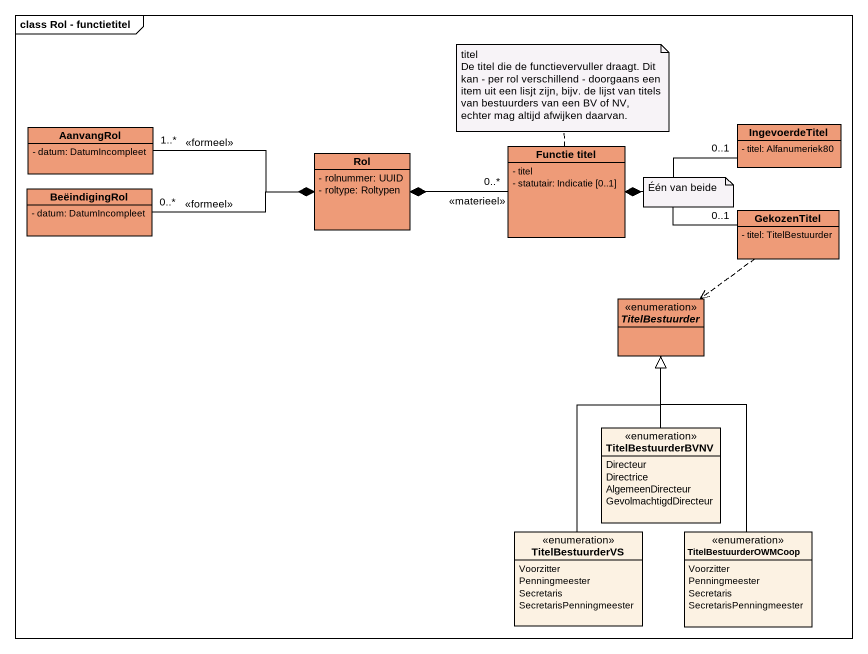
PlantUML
@startuml
mainframe class Rol - functietitel
hide circle
hide empty members
skinparam classAttributeIconSize 0
class AanvangRol #EE9B78 {
  - datum: DatumIncompleet
}
class IngevoerdeTitel #EE9B78 {
  - titel: Alfanumeriek80
}
class BeëindigingRol #EE9B78 {
  - datum: DatumIncompleet
}
class Rol #EE9B78 {
  - rolnummer: UUID
  - roltype: Roltypen
}
class "Functie titel" as Functie_titel #EE9B78 {
  - titel
  - statutair: Indicatie [0..1]
}
class GekozenTitel #EE9B78 {
  - titel: TitelBestuurder
}
enum TitelBestuurder #EE9B78
enum TitelBestuurderBVNV {
  Directeur
  Directrice
  AlgemeenDirecteur
  GevolmachtigdDirecteur
}
enum TitelBestuurderVS {
  Voorzitter
  Penningmeester
  Secretaris
  SecretarisPenningmeester
}
enum TitelBestuurderOWMCoop {
  Voorzitter
  Penningmeester
  Secretaris
  SecretarisPenningmeester
}
AanvangRol "1..*" -right-* Rol : <<formeel>>
IngevoerdeTitel "0..1" -left-* Functie_titel
BeëindigingRol "0..*" -right-* Rol : <<formeel>>
Functie_titel "0..*" -left-* Rol : <<materieel>>
GekozenTitel "0..1" -left-* Functie_titel
GekozenTitel ..> TitelBestuurder
TitelBestuurderBVNV -up-|> TitelBestuurder
TitelBestuurderVS -up-|> TitelBestuurder
TitelBestuurderOWMCoop -up-|> TitelBestuurder
note top of Functie_titel
  titel
  De titel die de functievervuller draagt. Dit kan - per rol verschillend - doorgaans een item uit een lisjt zijn, bijv. de lijst van titels van bestuurders van een BV of NV, echter mag altijd afwijken daarvan.
end note
note as N2
  Één van beide
end note
@enduml
